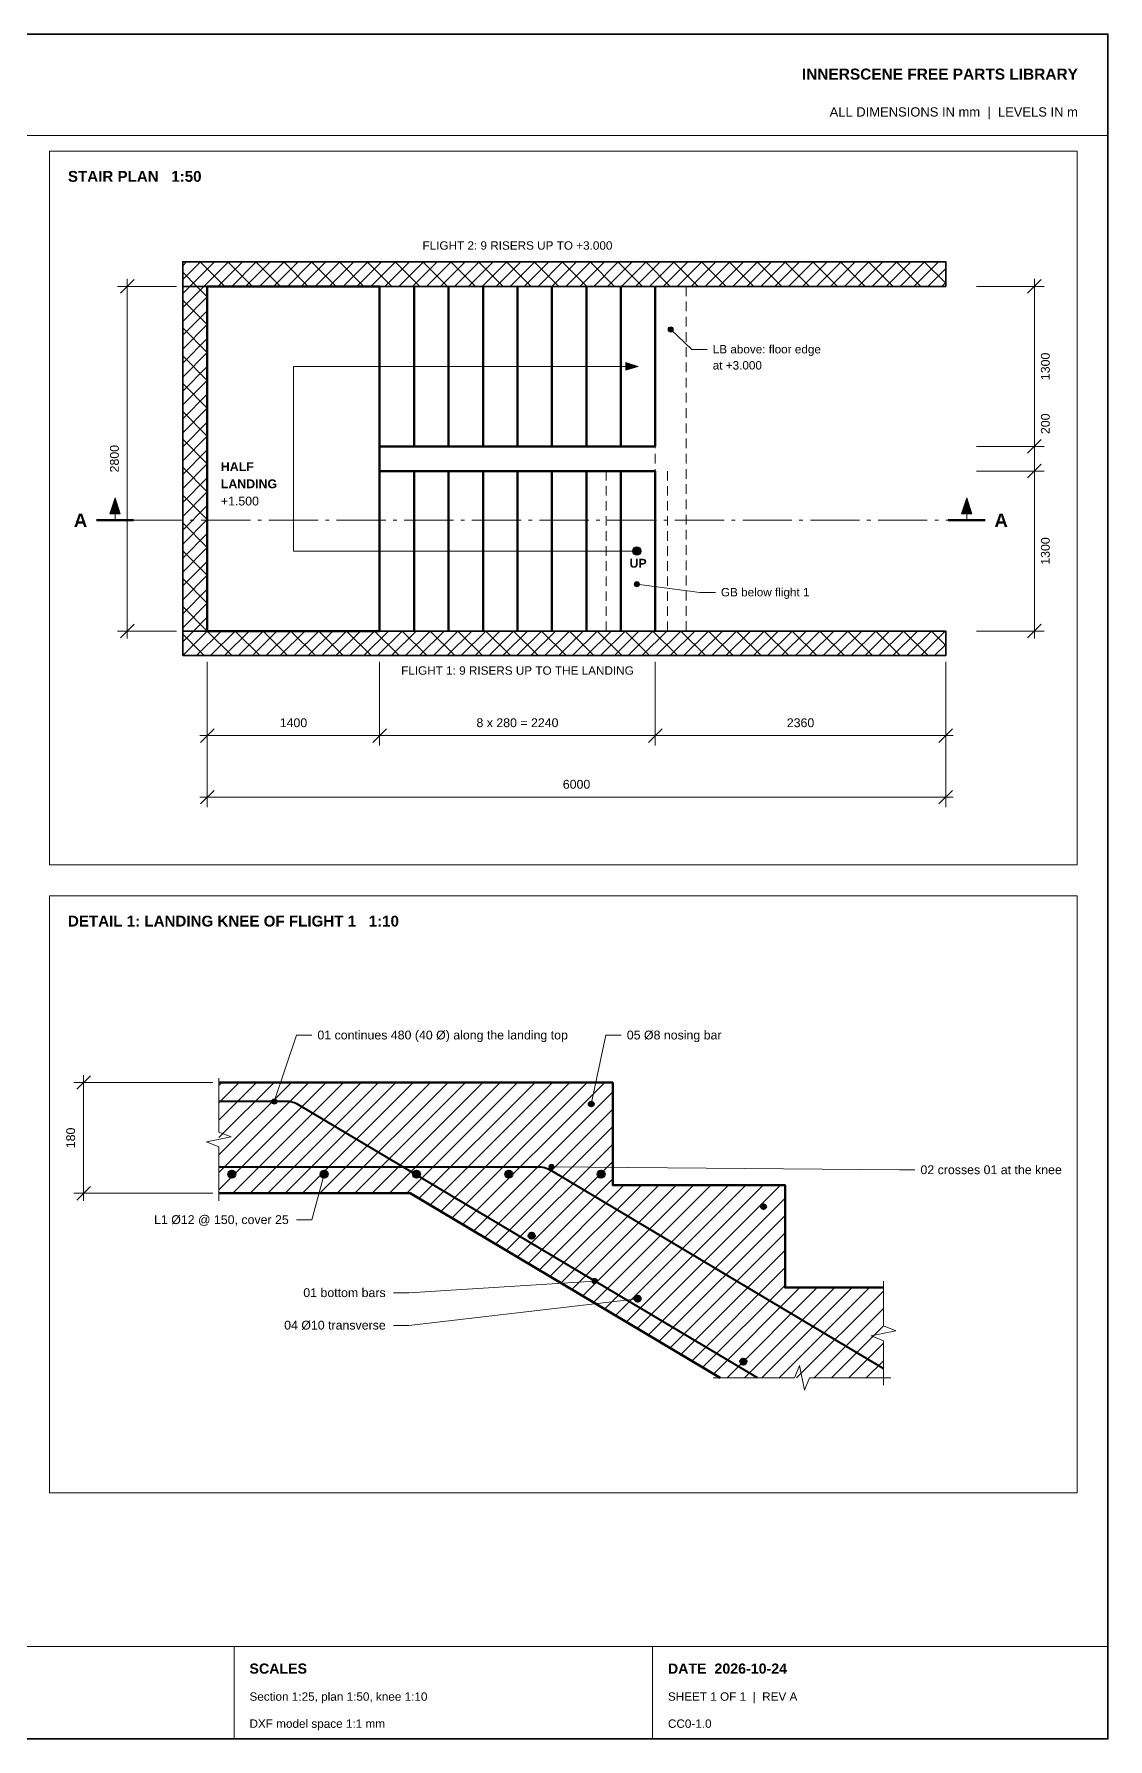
# Paper-space layout 'Layout1' of a CAD drawing. Header units: millimetres. Extents: x 10 to 410, y 10 to 287.
# Drawn here: x 235.5 to 410, y 10 to 287 of the extents above; entities that cross this region are included whole.
import ezdxf
from ezdxf.enums import TextEntityAlignment as Align

# ---------------------------------------------------------------- set-up
doc = ezdxf.new("R2010")
doc.units = ezdxf.units.MM
for name, color, linetype, lineweight, true_color in [('A-BORDER', 7, 'Continuous', 18, 0x6f8794), ('A-DIMS', 7, 'Continuous', 15, 0x46606d), ('A-TEXT', 7, 'Continuous', 15, 0x1b2a33), ('A-WALL', 7, 'Continuous', 35, 0x3a4a54), ('S-CONC', 7, 'Continuous', 50, 0x1f2d36), ('S-HATCH', 7, 'Continuous', 9, 0x9aa5aa), ('S-HIDDEN', 7, 'Continuous', 18, 0x5b6b74), ('S-REBAR', 7, 'Continuous', 40, 0xb2361f)]:
    doc.layers.add(name, color=color, linetype=linetype, lineweight=lineweight, true_color=true_color)
doc.styles.add('STR_BOLD', font='arialbd.ttf')
doc.styles.add('STR_REGULAR', font='arial.ttf')

psp = doc.layouts.get("Layout1")

# ---------------------------------------------------------------- hatches: boundary and pattern name
at = {"layer": 'A-DIMS'}
h = psp.add_hatch(color=256, dxfattribs=at)
edge = h.paths.add_edge_path()
edge.add_arc((338.95, 239.01), 0.42, 0, 360)
for points in [[(333.65, 233.01), (331.65, 233.65), (331.65, 232.37)], [(248.65, 211.65), (247.82, 209.05), (249.48, 209.05)], [(387.05, 211.65), (386.22, 209.05), (387.88, 209.05)]]:
    psp.add_hatch(color=256, dxfattribs=at).paths.add_polyline_path(points)
h = psp.add_hatch(color=256, dxfattribs=at)
edge = h.paths.add_edge_path()
edge.add_arc((333.45, 203.01), 0.7, 0, 360)
h = psp.add_hatch(color=256, dxfattribs=at)
edge = h.paths.add_edge_path()
edge.add_arc((333.45, 197.61), 0.42, 0, 360)
h = psp.add_hatch(color=256, dxfattribs=at)
edge = h.paths.add_edge_path()
edge.add_arc((274.54, 113.55), 0.42, 0, 360)
h = psp.add_hatch(color=256, dxfattribs=at)
edge = h.paths.add_edge_path()
edge.add_arc((326.04, 113.15), 0.42, 0, 360)
h = psp.add_hatch(color=256, dxfattribs=at)
edge = h.paths.add_edge_path()
edge.add_arc((319.59, 102.95), 0.42, 0, 360)
h = psp.add_hatch(color=256, dxfattribs=at)
edge = h.paths.add_edge_path()
edge.add_arc((282.64, 101.75), 0.42, 0, 360)
h = psp.add_hatch(color=256, dxfattribs=at)
edge = h.paths.add_edge_path()
edge.add_arc((326.59, 84.4), 0.42, 0, 360)
h = psp.add_hatch(color=256, dxfattribs=at)
edge = h.paths.add_edge_path()
edge.add_arc((333.56, 81.53), 0.42, 0, 360)
at = {"layer": 'S-REBAR'}
h = psp.add_hatch(color=256, dxfattribs=at)
edge = h.paths.add_edge_path()
edge.add_arc((326.04, 113.15), 0.4, 0, 360)
h = psp.add_hatch(color=256, dxfattribs=at)
edge = h.paths.add_edge_path()
edge.add_arc((267.64, 101.75), 0.6, 0, 360)
h = psp.add_hatch(color=256, dxfattribs=at)
edge = h.paths.add_edge_path()
edge.add_arc((282.64, 101.75), 0.6, 0, 360)
h = psp.add_hatch(color=256, dxfattribs=at)
edge = h.paths.add_edge_path()
edge.add_arc((297.64, 101.75), 0.6, 0, 360)
h = psp.add_hatch(color=256, dxfattribs=at)
edge = h.paths.add_edge_path()
edge.add_arc((312.64, 101.75), 0.6, 0, 360)
h = psp.add_hatch(color=256, dxfattribs=at)
edge = h.paths.add_edge_path()
edge.add_arc((327.64, 101.75), 0.6, 0, 360)
h = psp.add_hatch(color=256, dxfattribs=at)
edge = h.paths.add_edge_path()
edge.add_arc((354.04, 96.48), 0.4, 0, 360)
h = psp.add_hatch(color=256, dxfattribs=at)
edge = h.paths.add_edge_path()
edge.add_arc((316.37, 91.76), 0.5, 0, 360)
h = psp.add_hatch(color=256, dxfattribs=at)
edge = h.paths.add_edge_path()
edge.add_arc((333.56, 81.53), 0.5, 0, 360)
h = psp.add_hatch(color=256, dxfattribs=at)
edge = h.paths.add_edge_path()
edge.add_arc((350.75, 71.3), 0.5, 0, 360)

# ---------------------------------------------------------------- linework, layer by layer
at = {"layer": 'A-BORDER'}
for p, q in [((10, 270.5), (410, 270.5)), ((10, 25), (410, 25)), ((268, 10), (268, 25)), ((336, 10), (336, 25))]:
    psp.add_line(p, q, dxfattribs=at)
at = {"layer": 'A-BORDER', "lineweight": 35}
psp.add_lwpolyline([(10, 10), (410, 10), (410, 287), (10, 287)], close=True, dxfattribs=at)
at = {"layer": 'A-BORDER'}
for points in [[(238, 152), (405, 152), (405, 268), (238, 268)], [(238, 50), (405, 50), (405, 147), (238, 147)]]:
    psp.add_lwpolyline(points, close=True, dxfattribs=at)
at = {"layer": 'A-DIMS', "lineweight": 30}
for p, q in [((249.55, 244.91), (251.75, 247.11)), ((396.95, 244.91), (399.15, 247.11)), ((396.95, 218.91), (399.15, 221.11)), ((396.95, 218.91), (399.15, 221.11)), ((396.95, 214.91), (399.15, 217.11)), ((396.95, 214.91), (399.15, 217.11)), ((249.55, 188.91), (251.75, 191.11)), ((396.95, 188.91), (399.15, 191.11)), ((262.55, 171.91), (264.75, 174.11)), ((290.55, 171.91), (292.75, 174.11)), ((290.55, 171.91), (292.75, 174.11)), ((335.35, 171.91), (337.55, 174.11)), ((335.35, 171.91), (337.55, 174.11)), ((382.55, 171.91), (384.75, 174.11)), ((262.55, 161.91), (264.75, 164.11)), ((382.55, 161.91), (384.75, 164.11)), ((242.44, 115.55), (244.64, 117.75)), ((242.44, 97.55), (244.64, 99.75))]:
    psp.add_line(p, q, dxfattribs=at)
at = {"layer": 'A-DIMS'}
for p, q in [((250.65, 188.81), (250.65, 247.21)), ((398.05, 218.81), (398.05, 247.21)), ((258.65, 246.01), (249.05, 246.01)), ((388.65, 246.01), (399.65, 246.01)), ((388.65, 220.01), (399.65, 220.01)), ((388.65, 220.01), (399.65, 220.01)), ((398.05, 214.81), (398.05, 221.21)), ((398.05, 188.81), (398.05, 217.21)), ((388.65, 216.01), (399.65, 216.01)), ((388.65, 216.01), (399.65, 216.01)), ((248.65, 208.01), (248.65, 211.65)), ((387.05, 208.01), (387.05, 211.65)), ((251.65, 208.01), (259.65, 208.01)), ((260.85, 208.01), (261.45, 208.01)), ((262.65, 208.01), (270.65, 208.01)), ((271.85, 208.01), (272.45, 208.01)), ((273.65, 208.01), (281.65, 208.01)), ((282.85, 208.01), (283.45, 208.01)), ((284.65, 208.01), (292.65, 208.01)), ((293.85, 208.01), (294.45, 208.01)), ((295.65, 208.01), (303.65, 208.01)), ((304.85, 208.01), (305.45, 208.01)), ((306.65, 208.01), (314.65, 208.01)), ((315.85, 208.01), (316.45, 208.01)), ((317.65, 208.01), (325.65, 208.01)), ((326.85, 208.01), (327.45, 208.01)), ((328.65, 208.01), (336.65, 208.01)), ((337.85, 208.01), (338.45, 208.01)), ((339.65, 208.01), (347.65, 208.01)), ((348.85, 208.01), (349.45, 208.01)), ((350.65, 208.01), (358.65, 208.01)), ((359.85, 208.01), (360.45, 208.01)), ((361.65, 208.01), (369.65, 208.01)), ((370.85, 208.01), (371.45, 208.01)), ((372.65, 208.01), (380.65, 208.01)), ((381.85, 208.01), (382.45, 208.01)), ((383.65, 208.01), (384.05, 208.01)), ((258.65, 190.01), (249.05, 190.01)), ((388.65, 190.01), (399.65, 190.01)), ((263.65, 185.01), (263.65, 171.41)), ((263.65, 185.01), (263.65, 161.41)), ((291.65, 185.01), (291.65, 171.41)), ((291.65, 185.01), (291.65, 171.41)), ((336.45, 185.01), (336.45, 171.41)), ((336.45, 185.01), (336.45, 171.41)), ((383.65, 185.01), (383.65, 171.41)), ((383.65, 185.01), (383.65, 161.41)), ((262.45, 173.01), (292.85, 173.01)), ((290.45, 173.01), (337.65, 173.01)), ((335.25, 173.01), (384.85, 173.01)), ((262.45, 163.01), (384.85, 163.01)), ((264.54, 116.65), (241.94, 116.65)), ((243.54, 97.45), (243.54, 117.85)), ((264.54, 98.65), (241.94, 98.65))]:
    psp.add_line(p, q, dxfattribs=at)
at = {"layer": 'A-DIMS', "lineweight": 50}
for p, q in [((245.65, 208.01), (251.65, 208.01)), ((390.05, 208.01), (384.05, 208.01))]:
    psp.add_line(p, q, dxfattribs=at)
at = {"layer": 'A-DIMS'}
for points in [[(344.88, 235.76), (342.38, 235.76), (338.95, 239.01)], [(333.45, 203.01), (277.65, 203.01), (277.65, 233.01), (333.65, 233.01)], [(346.21, 196.29), (343.71, 196.29), (333.45, 197.61)], [(280.64, 124.33), (278.14, 124.33), (274.54, 113.55)], [(330.92, 124.33), (328.42, 124.33), (326.04, 113.15)], [(265.54, 117.35), (265.54, 108.6), (267.54, 107.8), (263.54, 107), (265.54, 106.2), (265.54, 97.45)], [(378.64, 102.44), (376.14, 102.44), (319.59, 102.95)], [(278.12, 94.33), (280.62, 94.33), (282.64, 101.75)], [(293.89, 82.47), (296.39, 82.47), (326.59, 84.4)], [(373.54, 67.45), (373.54, 74.7), (371.54, 75.5), (375.54, 76.3), (373.54, 77.1), (373.54, 84.35)], [(293.89, 77.19), (296.39, 77.19), (333.56, 81.53)], [(345.84, 68.65), (359.09, 68.65), (359.89, 70.65), (360.69, 66.65), (361.49, 68.65), (374.74, 68.65)]]:
    psp.add_lwpolyline(points, dxfattribs=at)
for points in [[(333.65, 233.01), (331.65, 233.65), (331.65, 232.37)], [(248.65, 211.65), (247.82, 209.05), (249.48, 209.05)], [(387.05, 211.65), (386.22, 209.05), (387.88, 209.05)]]:
    psp.add_lwpolyline(points, close=True, dxfattribs=at)
for centre, radius in [((338.95, 239.01), 0.42), ((333.45, 203.01), 0.7), ((333.45, 197.61), 0.42), ((274.54, 113.55), 0.42), ((326.04, 113.15), 0.42), ((319.59, 102.95), 0.42), ((282.64, 101.75), 0.42), ((326.59, 84.4), 0.42), ((333.56, 81.53), 0.42)]:
    psp.add_circle(centre, radius, dxfattribs=at)
at = {"layer": 'A-WALL'}
for points in [[(259.65, 246.01), (383.65, 246.01), (383.65, 250.01), (259.65, 250.01)], [(259.65, 190.01), (263.65, 190.01), (263.65, 246.01), (259.65, 246.01)], [(259.65, 186.01), (383.65, 186.01), (383.65, 190.01), (259.65, 190.01)]]:
    psp.add_lwpolyline(points, close=True, dxfattribs=at)
at = {"layer": 'S-CONC'}
for p, q in [((291.65, 220.01), (291.65, 246.01)), ((297.25, 220.01), (297.25, 246.01)), ((302.85, 220.01), (302.85, 246.01)), ((308.45, 220.01), (308.45, 246.01)), ((314.05, 220.01), (314.05, 246.01)), ((319.65, 220.01), (319.65, 246.01)), ((325.25, 220.01), (325.25, 246.01)), ((330.85, 220.01), (330.85, 246.01)), ((336.45, 220.01), (336.45, 246.01)), ((291.65, 220.01), (336.45, 220.01)), ((291.65, 190.01), (291.65, 216.01)), ((291.65, 216.01), (336.45, 216.01)), ((297.25, 190.01), (297.25, 216.01)), ((302.85, 190.01), (302.85, 216.01)), ((308.45, 190.01), (308.45, 216.01)), ((314.05, 190.01), (314.05, 216.01)), ((319.65, 190.01), (319.65, 216.01)), ((325.25, 190.01), (325.25, 216.01)), ((330.85, 190.01), (330.85, 216.01)), ((336.45, 190.01), (336.45, 216.01))]:
    psp.add_line(p, q, dxfattribs=at)
psp.add_lwpolyline([(263.65, 190.01), (291.65, 190.01), (291.65, 246.01), (263.65, 246.01)], close=True, dxfattribs=at)
for points in [[(373.54, 83.32), (357.54, 83.32), (357.54, 99.98), (329.54, 99.98), (329.54, 116.65), (265.54, 116.65)], [(265.54, 98.65), (296.59, 98.65), (346.99, 68.65)]]:
    psp.add_lwpolyline(points, dxfattribs=at)
at = {"layer": 'S-HATCH'}
for p, q in [((259.65, 247.11), (262.56, 250.01)), ((259.65, 249.37), (260.29, 250.01)), ((260.82, 246.01), (264.82, 250.01)), ((262.48, 250.01), (266.48, 246.01)), ((263.08, 246.01), (267.08, 250.01)), ((265.35, 246.01), (269.35, 250.01)), ((267.01, 250.01), (271.01, 246.01)), ((267.61, 246.01), (271.61, 250.01)), ((269.87, 246.01), (273.87, 250.01)), ((271.53, 250.01), (275.53, 246.01)), ((272.13, 246.01), (276.13, 250.01)), ((274.4, 246.01), (278.4, 250.01)), ((276.06, 250.01), (280.06, 246.01)), ((276.66, 246.01), (280.66, 250.01)), ((278.92, 246.01), (282.92, 250.01)), ((280.58, 250.01), (284.58, 246.01)), ((281.18, 246.01), (285.18, 250.01)), ((283.45, 246.01), (287.45, 250.01)), ((285.11, 250.01), (289.11, 246.01)), ((285.71, 246.01), (289.71, 250.01)), ((287.97, 246.01), (291.97, 250.01)), ((289.64, 250.01), (293.64, 246.01)), ((290.24, 246.01), (294.24, 250.01)), ((292.5, 246.01), (296.5, 250.01)), ((294.16, 250.01), (298.16, 246.01)), ((294.76, 246.01), (298.76, 250.01)), ((297.02, 246.01), (301.02, 250.01)), ((298.69, 250.01), (302.69, 246.01)), ((299.29, 246.01), (303.29, 250.01)), ((301.55, 246.01), (305.55, 250.01)), ((303.21, 250.01), (307.21, 246.01)), ((303.81, 246.01), (307.81, 250.01)), ((306.08, 246.01), (310.08, 250.01)), ((307.74, 250.01), (311.74, 246.01)), ((308.34, 246.01), (312.34, 250.01)), ((310.6, 246.01), (314.6, 250.01)), ((312.26, 250.01), (316.26, 246.01)), ((312.86, 246.01), (316.86, 250.01)), ((315.13, 246.01), (319.13, 250.01)), ((316.79, 250.01), (320.79, 246.01)), ((317.39, 246.01), (321.39, 250.01)), ((319.65, 246.01), (323.65, 250.01)), ((321.31, 250.01), (325.31, 246.01)), ((321.91, 246.01), (325.91, 250.01)), ((324.18, 246.01), (328.18, 250.01)), ((325.84, 250.01), (329.84, 246.01)), ((326.44, 246.01), (330.44, 250.01)), ((328.7, 246.01), (332.7, 250.01)), ((330.37, 250.01), (334.37, 246.01)), ((330.97, 246.01), (334.97, 250.01)), ((333.23, 246.01), (337.23, 250.01)), ((334.89, 250.01), (338.89, 246.01)), ((335.49, 246.01), (339.49, 250.01)), ((337.75, 246.01), (341.75, 250.01)), ((339.42, 250.01), (343.42, 246.01)), ((340.02, 246.01), (344.02, 250.01)), ((342.28, 246.01), (346.28, 250.01)), ((343.94, 250.01), (347.94, 246.01)), ((344.54, 246.01), (348.54, 250.01)), ((346.8, 246.01), (350.8, 250.01)), ((348.47, 250.01), (352.47, 246.01)), ((349.07, 246.01), (353.07, 250.01)), ((351.33, 246.01), (355.33, 250.01)), ((352.99, 250.01), (356.99, 246.01)), ((353.59, 246.01), (357.59, 250.01)), ((355.86, 246.01), (359.86, 250.01)), ((357.52, 250.01), (361.52, 246.01)), ((358.12, 246.01), (362.12, 250.01)), ((360.38, 246.01), (364.38, 250.01)), ((362.04, 250.01), (366.04, 246.01)), ((362.64, 246.01), (366.64, 250.01)), ((364.91, 246.01), (368.91, 250.01)), ((366.57, 250.01), (370.57, 246.01)), ((367.17, 246.01), (371.17, 250.01)), ((369.43, 246.01), (373.43, 250.01)), ((371.09, 250.01), (375.09, 246.01)), ((371.69, 246.01), (375.69, 250.01)), ((373.96, 246.01), (377.96, 250.01)), ((375.62, 250.01), (379.62, 246.01)), ((376.22, 246.01), (380.22, 250.01)), ((378.48, 246.01), (382.48, 250.01)), ((380.15, 250.01), (383.65, 246.51)), ((259.65, 248.32), (261.96, 246.01)), ((380.75, 246.01), (383.65, 248.92)), ((383.01, 246.01), (383.65, 246.66)), ((259.65, 242.58), (263.08, 246.01)), ((259.65, 244.84), (260.82, 246.01)), ((259.65, 240.32), (263.65, 244.32)), ((259.65, 243.79), (263.65, 239.79)), ((261.96, 246.01), (263.65, 244.32)), ((259.65, 238.06), (263.65, 242.06)), ((259.65, 235.79), (263.65, 239.79)), ((259.65, 239.27), (263.65, 235.27)), ((259.65, 233.53), (263.65, 237.53)), ((259.65, 231.27), (263.65, 235.27)), ((259.65, 234.74), (263.65, 230.74)), ((259.65, 229), (263.65, 233)), ((259.65, 226.74), (263.65, 230.74)), ((259.65, 230.22), (263.65, 226.22)), ((259.65, 224.48), (263.65, 228.48)), ((259.65, 222.22), (263.65, 226.22)), ((259.65, 225.69), (263.65, 221.69)), ((259.65, 219.95), (263.65, 223.95)), ((259.65, 217.69), (263.65, 221.69)), ((259.65, 221.16), (263.65, 217.16)), ((259.65, 215.43), (263.65, 219.43)), ((259.65, 213.16), (263.65, 217.16)), ((259.65, 216.64), (263.65, 212.64)), ((259.65, 210.9), (263.65, 214.9)), ((259.65, 208.64), (263.65, 212.64)), ((259.65, 212.11), (263.65, 208.11)), ((259.65, 206.38), (263.65, 210.38)), ((259.65, 204.11), (263.65, 208.11)), ((259.65, 207.59), (263.65, 203.59)), ((259.65, 201.85), (263.65, 205.85)), ((259.65, 199.59), (263.65, 203.59)), ((259.65, 203.06), (263.65, 199.06)), ((259.65, 197.33), (263.65, 201.33)), ((259.65, 195.06), (263.65, 199.06)), ((259.65, 198.54), (263.65, 194.54)), ((259.65, 192.8), (263.65, 196.8)), ((259.65, 190.54), (263.65, 194.54)), ((259.65, 194.01), (263.65, 190.01)), ((261.39, 190.01), (263.65, 192.27)), ((259.65, 186.01), (263.65, 190.01)), ((259.65, 188.27), (261.39, 190.01)), ((259.65, 189.49), (263.13, 186.01)), ((261.91, 186.01), (265.91, 190.01)), ((263.65, 190.01), (267.65, 186.01)), ((264.18, 186.01), (268.18, 190.01)), ((266.44, 186.01), (270.44, 190.01)), ((268.18, 190.01), (272.18, 186.01)), ((268.7, 186.01), (272.7, 190.01)), ((270.97, 186.01), (274.97, 190.01)), ((272.7, 190.01), (276.7, 186.01)), ((273.23, 186.01), (277.23, 190.01)), ((275.49, 186.01), (279.49, 190.01)), ((277.23, 190.01), (281.23, 186.01)), ((277.75, 186.01), (281.75, 190.01)), ((280.02, 186.01), (284.02, 190.01)), ((281.75, 190.01), (285.75, 186.01)), ((282.28, 186.01), (286.28, 190.01)), ((284.54, 186.01), (288.54, 190.01)), ((286.28, 190.01), (290.28, 186.01)), ((286.8, 186.01), (290.8, 190.01)), ((289.07, 186.01), (293.07, 190.01)), ((290.8, 190.01), (294.8, 186.01)), ((291.33, 186.01), (295.33, 190.01)), ((293.59, 186.01), (297.59, 190.01)), ((295.33, 190.01), (299.33, 186.01)), ((295.86, 186.01), (299.86, 190.01)), ((298.12, 186.01), (302.12, 190.01)), ((299.86, 190.01), (303.86, 186.01)), ((300.38, 186.01), (304.38, 190.01)), ((302.64, 186.01), (306.64, 190.01)), ((304.38, 190.01), (308.38, 186.01)), ((304.91, 186.01), (308.91, 190.01)), ((307.17, 186.01), (311.17, 190.01)), ((308.91, 190.01), (312.91, 186.01)), ((309.43, 186.01), (313.43, 190.01)), ((311.69, 186.01), (315.69, 190.01)), ((313.43, 190.01), (317.43, 186.01)), ((313.96, 186.01), (317.96, 190.01)), ((316.22, 186.01), (320.22, 190.01)), ((317.96, 190.01), (321.96, 186.01)), ((318.48, 186.01), (322.48, 190.01)), ((320.75, 186.01), (324.75, 190.01)), ((322.48, 190.01), (326.48, 186.01)), ((323.01, 186.01), (327.01, 190.01)), ((325.27, 186.01), (329.27, 190.01)), ((327.01, 190.01), (331.01, 186.01)), ((327.53, 186.01), (331.53, 190.01)), ((329.8, 186.01), (333.8, 190.01)), ((331.53, 190.01), (335.53, 186.01)), ((332.06, 186.01), (336.06, 190.01)), ((334.32, 186.01), (338.32, 190.01)), ((336.06, 190.01), (340.06, 186.01)), ((336.58, 186.01), (340.58, 190.01)), ((338.85, 186.01), (342.85, 190.01)), ((340.58, 190.01), (344.58, 186.01)), ((341.11, 186.01), (345.11, 190.01)), ((343.37, 186.01), (347.37, 190.01)), ((345.11, 190.01), (349.11, 186.01)), ((345.64, 186.01), (349.64, 190.01)), ((347.9, 186.01), (351.9, 190.01)), ((349.64, 190.01), (353.64, 186.01)), ((350.16, 186.01), (354.16, 190.01)), ((352.42, 186.01), (356.42, 190.01)), ((354.16, 190.01), (358.16, 186.01)), ((354.69, 186.01), (358.69, 190.01)), ((356.95, 186.01), (360.95, 190.01)), ((358.69, 190.01), (362.69, 186.01)), ((359.21, 186.01), (363.21, 190.01)), ((361.47, 186.01), (365.47, 190.01)), ((363.21, 190.01), (367.21, 186.01)), ((363.74, 186.01), (367.74, 190.01)), ((366, 186.01), (370, 190.01)), ((367.74, 190.01), (371.74, 186.01)), ((368.26, 186.01), (372.26, 190.01)), ((370.53, 186.01), (374.53, 190.01)), ((372.26, 190.01), (376.26, 186.01)), ((372.79, 186.01), (376.79, 190.01)), ((375.05, 186.01), (379.05, 190.01)), ((376.79, 190.01), (380.79, 186.01)), ((377.31, 186.01), (381.31, 190.01)), ((379.58, 186.01), (383.58, 190.01)), ((381.31, 190.01), (383.65, 187.67)), ((381.84, 186.01), (383.65, 187.82)), ((265.54, 99.22), (282.97, 116.65)), ((265.54, 102.05), (280.14, 116.65)), ((265.54, 104.88), (277.31, 116.65)), ((265.54, 107.7), (274.49, 116.65)), ((265.54, 110.53), (271.66, 116.65)), ((265.54, 113.36), (268.83, 116.65)), ((265.54, 116.19), (266, 116.65)), ((267.8, 98.65), (285.8, 116.65)), ((270.63, 98.65), (288.63, 116.65)), ((273.46, 98.65), (291.46, 116.65)), ((276.28, 98.65), (294.28, 116.65)), ((279.11, 98.65), (297.11, 116.65)), ((281.94, 98.65), (299.94, 116.65)), ((284.77, 98.65), (302.77, 116.65)), ((287.6, 98.65), (305.6, 116.65)), ((290.43, 98.65), (308.43, 116.65)), ((293.25, 98.65), (311.25, 116.65)), ((296.08, 98.65), (314.08, 116.65)), ((298.04, 97.78), (316.91, 116.65)), ((299.82, 96.73), (319.74, 116.65)), ((301.59, 95.67), (322.57, 116.65)), ((303.36, 94.62), (325.4, 116.65)), ((305.14, 93.56), (328.23, 116.65)), ((306.91, 92.51), (329.54, 115.14)), ((308.68, 91.45), (329.54, 112.31)), ((310.46, 90.4), (329.54, 109.48)), ((312.23, 89.34), (329.54, 106.65)), ((314, 88.28), (329.54, 103.82)), ((315.77, 87.23), (329.54, 100.99)), ((317.55, 86.17), (331.36, 99.98)), ((319.32, 85.12), (334.19, 99.98)), ((321.09, 84.06), (337.01, 99.98)), ((322.87, 83.01), (339.84, 99.98)), ((324.64, 81.95), (342.67, 99.98)), ((326.41, 80.9), (345.5, 99.98)), ((328.19, 79.84), (348.33, 99.98)), ((329.96, 78.79), (351.16, 99.98)), ((331.73, 77.73), (353.99, 99.98)), ((333.51, 76.68), (356.81, 99.98)), ((335.28, 75.62), (357.54, 97.88)), ((337.05, 74.56), (357.54, 95.05)), ((338.82, 73.51), (357.54, 92.22)), ((340.6, 72.45), (357.54, 89.4)), ((342.37, 71.4), (357.54, 86.57)), ((344.14, 70.34), (357.54, 83.74)), ((345.92, 69.29), (359.95, 83.32)), ((348.11, 68.65), (362.77, 83.32)), ((350.94, 68.65), (365.6, 83.32)), ((353.76, 68.65), (368.43, 83.32)), ((356.59, 68.65), (371.26, 83.32)), ((359.42, 68.65), (373.54, 82.77)), ((362.25, 68.65), (373.54, 79.94)), ((365.08, 68.65), (373.54, 77.11)), ((367.91, 68.65), (373.54, 74.28)), ((370.73, 68.65), (373.54, 71.45))]:
    psp.add_line(p, q, dxfattribs=at)
at = {"layer": 'S-HIDDEN'}
for p, q in [((336.45, 244.44), (336.45, 246.01)), ((341.45, 244.44), (341.45, 246.01)), ((336.45, 241.96), (336.45, 243.54)), ((336.45, 239.49), (336.45, 241.06)), ((341.45, 241.96), (341.45, 243.54)), ((341.45, 239.49), (341.45, 241.06)), ((336.45, 237.02), (336.45, 238.59)), ((341.45, 237.02), (341.45, 238.59)), ((336.45, 234.54), (336.45, 236.12)), ((341.45, 234.54), (341.45, 236.12)), ((336.45, 232.07), (336.45, 233.64)), ((341.45, 232.07), (341.45, 233.64)), ((336.45, 229.59), (336.45, 231.17)), ((341.45, 229.59), (341.45, 231.17)), ((336.45, 227.12), (336.45, 228.69)), ((341.45, 227.12), (341.45, 228.69)), ((336.45, 224.65), (336.45, 226.22)), ((341.45, 224.65), (341.45, 226.22)), ((336.45, 222.17), (336.45, 223.75)), ((341.45, 222.17), (341.45, 223.75)), ((336.45, 219.7), (336.45, 221.27)), ((341.45, 219.7), (341.45, 221.27)), ((336.45, 217.23), (336.45, 218.8)), ((336.45, 214.75), (336.45, 216.33)), ((341.45, 217.23), (341.45, 218.8)), ((341.45, 214.75), (341.45, 216.33)), ((328.45, 214.47), (328.45, 216.01)), ((328.45, 212.02), (328.45, 213.57)), ((336.45, 212.28), (336.45, 213.85)), ((338.45, 214.47), (338.45, 216.01)), ((338.45, 212.02), (338.45, 213.57)), ((341.45, 212.28), (341.45, 213.85)), ((328.45, 209.58), (328.45, 211.12)), ((336.45, 209.8), (336.45, 211.38)), ((338.45, 209.58), (338.45, 211.12)), ((341.45, 209.8), (341.45, 211.38)), ((328.45, 207.13), (328.45, 208.68)), ((336.45, 207.33), (336.45, 208.9)), ((338.45, 207.13), (338.45, 208.68)), ((341.45, 207.33), (341.45, 208.9)), ((328.45, 204.68), (328.45, 206.23)), ((336.45, 204.86), (336.45, 206.43)), ((338.45, 204.68), (338.45, 206.23)), ((341.45, 204.86), (341.45, 206.43)), ((328.45, 202.24), (328.45, 203.78)), ((336.45, 202.38), (336.45, 203.96)), ((338.45, 202.24), (338.45, 203.78)), ((341.45, 202.38), (341.45, 203.96)), ((328.45, 199.79), (328.45, 201.34)), ((336.45, 199.91), (336.45, 201.48)), ((338.45, 199.79), (338.45, 201.34)), ((341.45, 199.91), (341.45, 201.48)), ((328.45, 197.35), (328.45, 198.89)), ((336.45, 197.43), (336.45, 199.01)), ((338.45, 197.35), (338.45, 198.89)), ((341.45, 197.43), (341.45, 199.01)), ((328.45, 194.9), (328.45, 196.45)), ((328.45, 192.46), (328.45, 194)), ((336.45, 194.96), (336.45, 196.53)), ((336.45, 192.49), (336.45, 194.06)), ((338.45, 194.9), (338.45, 196.45)), ((338.45, 192.46), (338.45, 194)), ((341.45, 194.96), (341.45, 196.53)), ((341.45, 192.49), (341.45, 194.06)), ((328.45, 190.01), (328.45, 191.56)), ((336.45, 190.01), (336.45, 191.59)), ((338.45, 190.01), (338.45, 191.56)), ((341.45, 190.01), (341.45, 191.59))]:
    psp.add_line(p, q, dxfattribs=at)
at = {"layer": 'S-REBAR', "lineweight": 40}
for points in [[(353.05, 68.65), (278.48, 113.04), (278.47, 113.04), (278.47, 113.04), (278.47, 113.04), (278.46, 113.05), (278.46, 113.05), (278.46, 113.05), (278.21, 113.18), (278.2, 113.19), (278.19, 113.19), (278.18, 113.2), (278.17, 113.2), (278.17, 113.2), (278.16, 113.21), (277.91, 113.31), (277.9, 113.31), (277.9, 113.32), (277.89, 113.32), (277.88, 113.32), (277.87, 113.33), (277.86, 113.33), (277.61, 113.41), (277.6, 113.42), (277.59, 113.42), (277.58, 113.42), (277.57, 113.42), (277.56, 113.42), (277.55, 113.43), (277.29, 113.49), (277.28, 113.49), (277.28, 113.49), (277.27, 113.49), (277.26, 113.49), (277.25, 113.49), (277.24, 113.5), (276.97, 113.53), (276.97, 113.53), (276.96, 113.53), (276.95, 113.53), (276.94, 113.54), (276.93, 113.54), (276.92, 113.54), (276.64, 113.55), (276.63, 113.55), (276.63, 113.55), (276.63, 113.55), (276.62, 113.55), (276.62, 113.55), (276.61, 113.55), (265.54, 113.55)], [(265.54, 102.95), (317.49, 102.95), (317.49, 102.95), (317.5, 102.95), (317.5, 102.95), (317.51, 102.95), (317.51, 102.95), (317.52, 102.95), (317.8, 102.94), (317.81, 102.94), (317.82, 102.94), (317.83, 102.93), (317.83, 102.93), (317.84, 102.93), (317.85, 102.93), (318.12, 102.9), (318.13, 102.89), (318.14, 102.89), (318.14, 102.89), (318.15, 102.89), (318.16, 102.89), (318.17, 102.89), (318.43, 102.83), (318.44, 102.82), (318.45, 102.82), (318.46, 102.82), (318.47, 102.82), (318.48, 102.82), (318.48, 102.81), (318.74, 102.73), (318.75, 102.73), (318.76, 102.72), (318.76, 102.72), (318.77, 102.72), (318.78, 102.71), (318.79, 102.71), (319.04, 102.61), (319.04, 102.6), (319.05, 102.6), (319.06, 102.6), (319.07, 102.59), (319.08, 102.59), (319.09, 102.58), (319.33, 102.45), (319.34, 102.45), (319.34, 102.45), (319.35, 102.44), (319.35, 102.44), (319.35, 102.44), (319.36, 102.44), (373.54, 70.19)]]:
    psp.add_lwpolyline(points, dxfattribs=at)
at = {"layer": 'S-REBAR'}
for centre, radius in [((326.04, 113.15), 0.4), ((267.64, 101.75), 0.6), ((282.64, 101.75), 0.6), ((297.64, 101.75), 0.6), ((312.64, 101.75), 0.6), ((327.64, 101.75), 0.6), ((354.04, 96.48), 0.4), ((316.37, 91.76), 0.5), ((333.56, 81.53), 0.5), ((350.75, 71.3), 0.5)]:
    psp.add_circle(centre, radius, dxfattribs=at)

# ---------------------------------------------------------------- texts
at = {"layer": 'A-DIMS', "style": 'STR_REGULAR'}
for s, p in [('1300', (400.55, 233.01)), ('2800', (249.27, 218.01)), ('1300', (400.55, 203.01)), ('180', (242.16, 107.65))]:
    psp.add_text(s, height=1.436, rotation=90, dxfattribs=at).set_placement(p, align=Align.CENTER)
psp.add_text('200', height=1.436, rotation=90, dxfattribs=at).set_placement((400.55, 222.01))
for s, p in [('1400', (277.65, 174.39)), ('8 x 280 = 2240', (314.05, 174.39)), ('2360', (360.05, 174.39)), ('6000', (323.65, 164.39))]:
    psp.add_text(s, height=1.436, dxfattribs=at).set_placement(p, align=Align.CENTER)
at = {"layer": 'A-TEXT'}
for s, height, style, p in [('INNERSCENE FREE PARTS LIBRARY', 1.795, 'STR_BOLD', (360.27, 279.6)), ('ALL DIMENSIONS IN mm  |  LEVELS IN m', 1.5078, 'STR_REGULAR', (364.78, 273.6)), ('STAIR PLAN   1:50', 1.7591, 'STR_BOLD', (241, 263)), ('LB above: floor edge', 1.3642, 'STR_REGULAR', (345.78, 235.12)), ('at +3.000', 1.364, 'STR_REGULAR', (345.78, 232.5)), ('HALF', 1.436, 'STR_BOLD', (265.85, 216.01)), ('LANDING', 1.436, 'STR_BOLD', (265.85, 213.21)), ('+1.500', 1.436, 'STR_REGULAR', (265.85, 210.41)), ('GB below flight 1', 1.3642, 'STR_REGULAR', (347.11, 195.64)), ('DETAIL 1: LANDING KNEE OF FLIGHT 1   1:10', 1.7591, 'STR_BOLD', (241, 142)), ('01 continues 480 (40 Ø) along the landing top', 1.436, 'STR_REGULAR', (281.54, 123.65)), ('05 Ø8 nosing bar', 1.436, 'STR_REGULAR', (331.82, 123.65)), ('02 crosses 01 at the knee', 1.436, 'STR_REGULAR', (379.54, 101.76)), ('L1 Ø12 @ 150, cover 25', 1.436, 'STR_REGULAR', (255, 93.65)), ('01 bottom bars', 1.436, 'STR_REGULAR', (279.25, 81.79)), ('04 Ø10 transverse', 1.436, 'STR_REGULAR', (276.14, 76.51)), ('SCALES', 1.651, 'STR_BOLD', (270.5, 20.6)), ('DATE  2026-10-24', 1.6514, 'STR_BOLD', (338.5, 20.6)), ('Section 1:25, plan 1:50, knee 1:10', 1.3642, 'STR_REGULAR', (270.5, 16.2)), ('SHEET 1 OF 1  |  REV A', 1.3642, 'STR_REGULAR', (338.5, 16.2)), ('DXF model space 1:1 mm', 1.3642, 'STR_REGULAR', (270.5, 11.8)), ('CC0-1.0', 1.364, 'STR_REGULAR', (338.5, 11.8))]:
    psp.add_text(s, height=height, dxfattribs=dict(at, style=style)).set_placement(p)
for s, height, style, p in [('FLIGHT 2: 9 RISERS UP TO +3.000', 1.3642, 'STR_REGULAR', (314.05, 251.97)), ('A', 2.15, 'STR_BOLD', (243.05, 206.93)), ('A', 2.15, 'STR_BOLD', (392.65, 206.93)), ('UP', 1.436, 'STR_BOLD', (333.65, 200.31)), ('FLIGHT 1: 9 RISERS UP TO THE LANDING', 1.3642, 'STR_REGULAR', (314.05, 182.91))]:
    psp.add_text(s, height=height, dxfattribs=dict(at, style=style)).set_placement(p, align=Align.CENTER)

doc.saveas('drawing.dxf')
